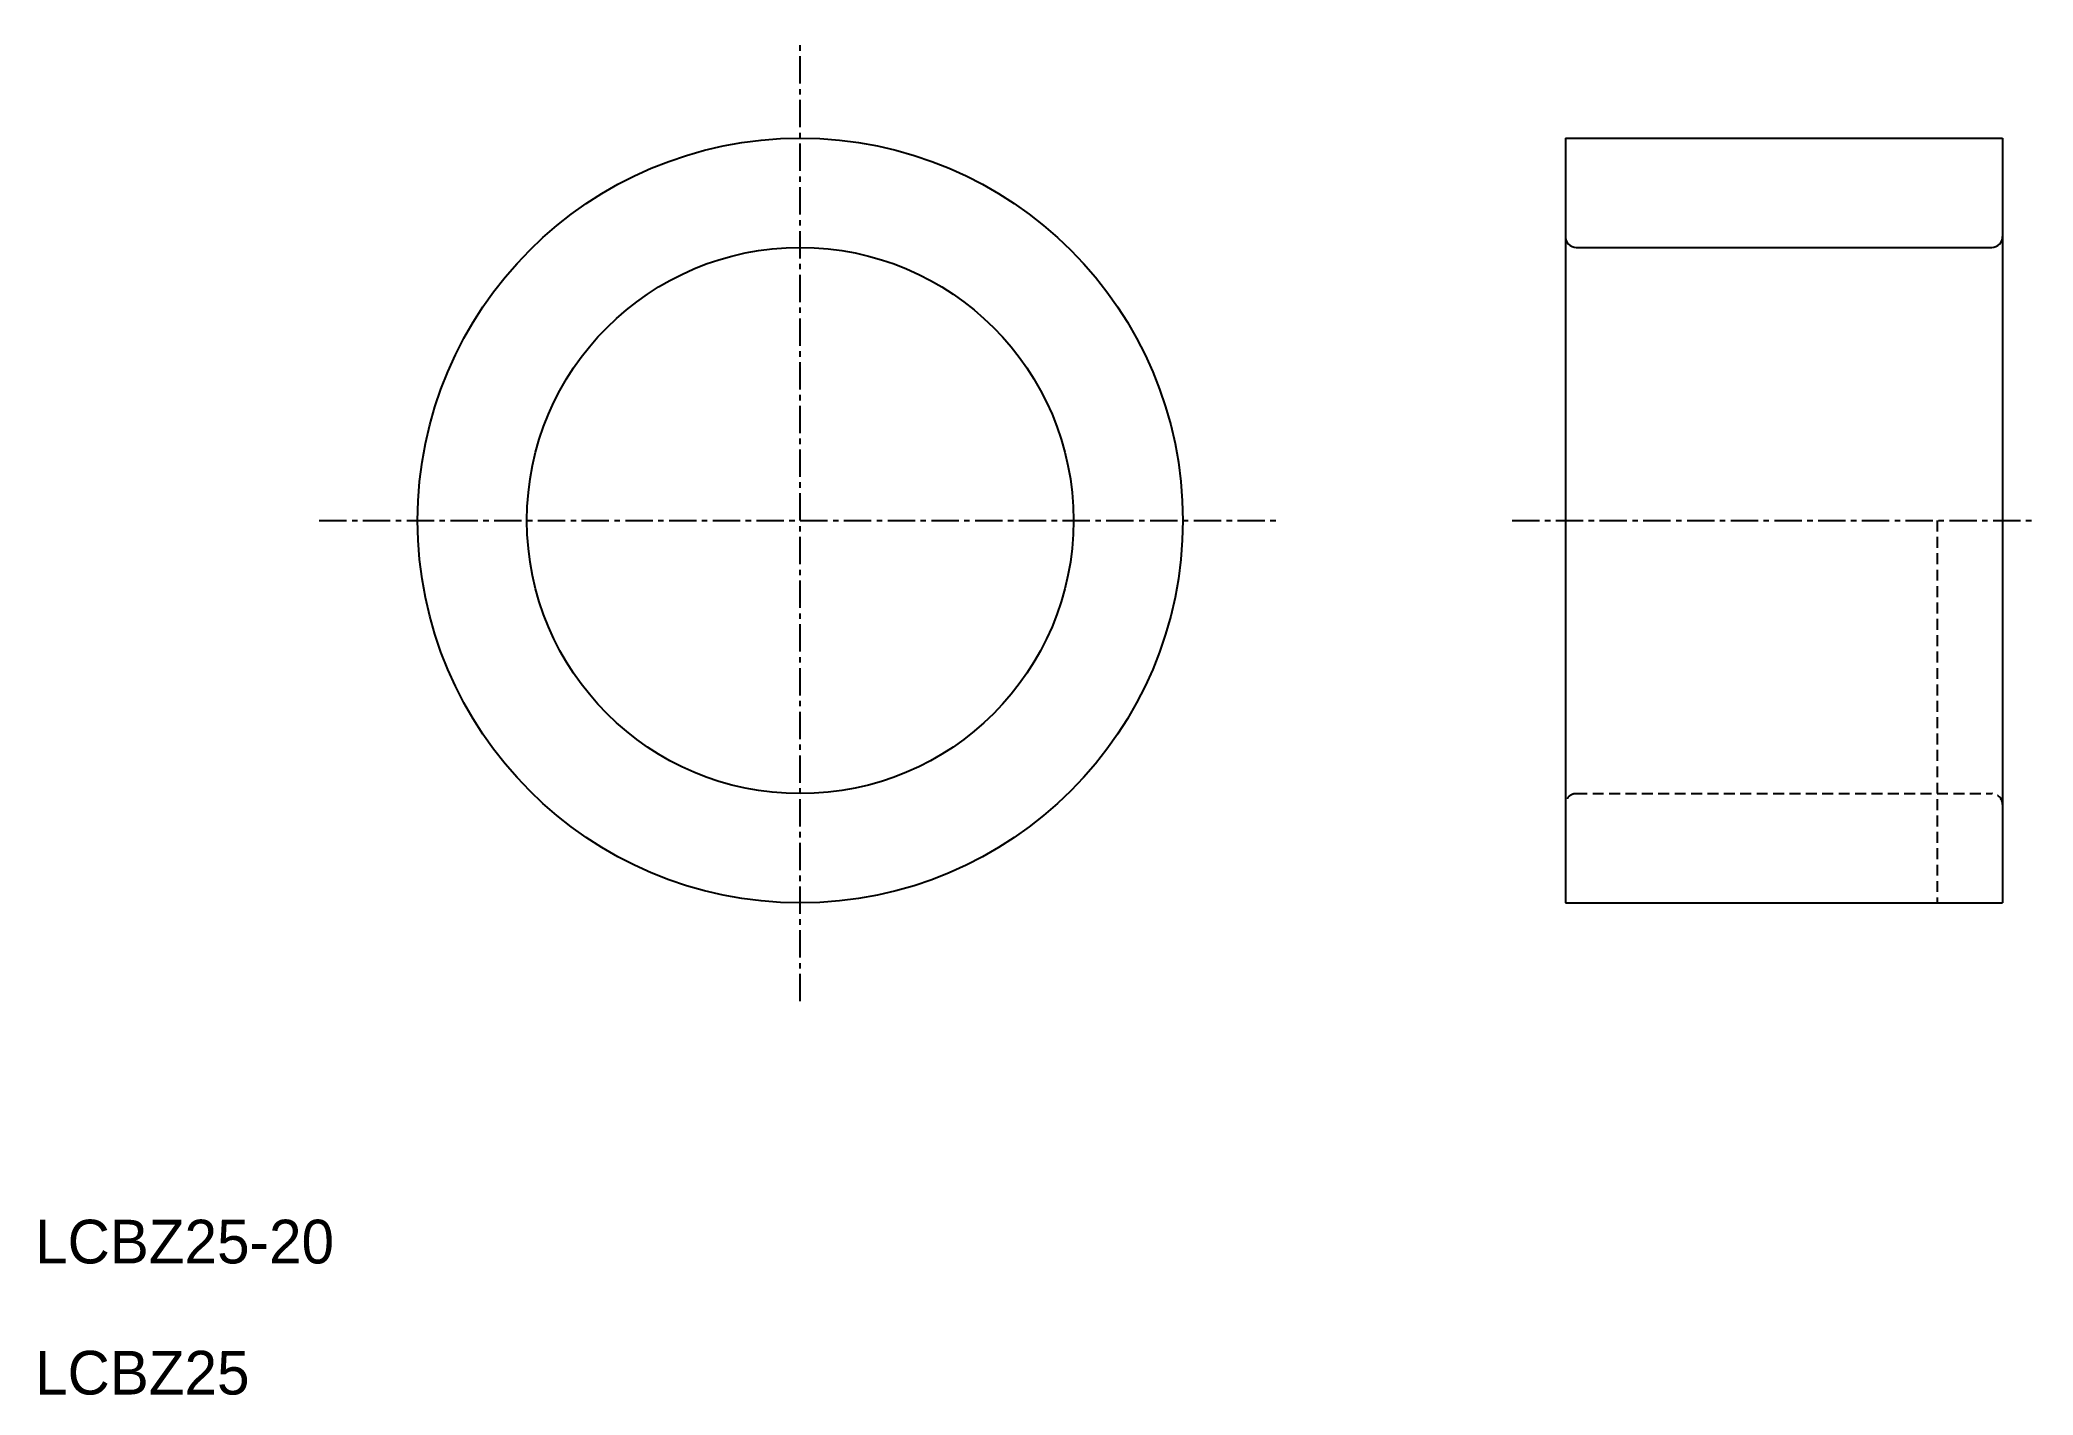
# Model space of a CAD drawing. Extents: x 10.2 to 101.4, y 10 to 72.
import ezdxf

# ---------------------------------------------------------------- set-up
doc = ezdxf.new("R2010")
doc.units = 0
doc.linetypes.add('CENTER', pattern=[2, 1.25, -0.25, 0.25, -0.25])
doc.linetypes.add('DASHED', pattern=[0.75, 0.5, -0.25])
doc.layers.get('0').update_dxf_attribs({"linetype": 'CONTINUOUS'})
doc.layers.add('CENTER', color=1, linetype='CENTER')

msp = doc.modelspace()

# ---------------------------------------------------------------- linework, layer by layer
at = {"color": 7, "linetype": 'CONTINUOUS'}
for p, q in [((80, 67.5), (100, 67.5)), ((80, 67.5), (80, 32.5)), ((100, 67.5), (100, 32.5)), ((80.5, 62.5), (99.5, 62.5)), ((100, 58.75), (100, 58.75)), ((100, 50), (100, 50)), ((80, 32.5), (100, 32.5))]:
    msp.add_line(p, q, dxfattribs=at)
at = {"color": 3, "linetype": 'DASHED'}
for p, q in [((97, 50), (97, 32.5)), ((80.5, 37.5), (99.501, 37.5))]:
    msp.add_line(p, q, dxfattribs=at)
at = {"color": 7, "linetype": 'CONTINUOUS'}
for radius in [17.5, 12.5]:
    msp.add_circle((45, 50), radius, dxfattribs=at)
for centre, start, end in [((80.5, 63), 179.99999, 270), ((99.5, 63), 270, 0)]:
    msp.add_arc(centre, 0.5, start, end, dxfattribs=at)
at = {"color": 3, "linetype": 'DASHED'}
for centre, start, end in [((80.5, 37), 90, 180.00001), ((99.5, 37), 0, 90)]:
    msp.add_arc(centre, 0.5, start, end, dxfattribs=at)
at = {"layer": 'CENTER', "color": 1, "linetype": 'CENTER'}
for p, q in [((45, 28), (45, 72)), ((23, 50), (67, 50)), ((77.563, 50), (101.395, 50))]:
    msp.add_line(p, q, dxfattribs=at)

# ---------------------------------------------------------------- texts
at = {"color": 7, "linetype": 'CONTINUOUS'}
for s, p in [('LCBZ25-20', (10, 16)), ('LCBZ25', (10, 10))]:
    msp.add_text(s, height=2, dxfattribs=at).set_placement(p)

doc.saveas('drawing.dxf')
